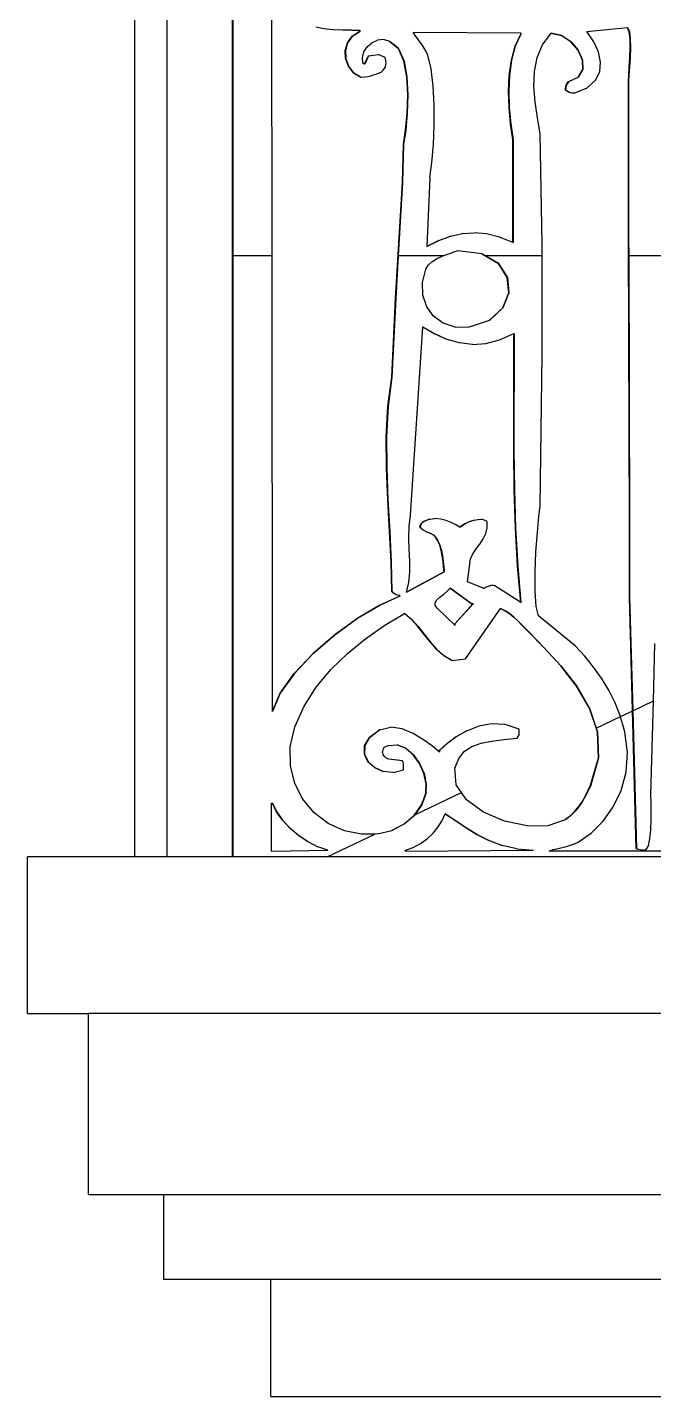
# Model space of a CAD drawing. Header units: inches. Extents: x -343 to 13887, y -13069 to -746.
# Drawn here: x 3355.02 to 3371.02, y -9244.96 to -9209.96 of the extents above; entities that cross this region are included whole.
import ezdxf

# ---------------------------------------------------------------- set-up
doc = ezdxf.new("R2010")
doc.units = ezdxf.units.IN
doc.header["$LTSCALE"] = 17
doc.header["$MEASUREMENT"] = 0
doc.layers.add('OUTLINE', color=1, linetype='Continuous', lineweight=25)

# ---------------------------------------------------------------- blocks, each defined once
blk = doc.blocks.new('fddd')
for p, q in [((-536.231, -3294.125), (-536.231, -3265.045)), ((-536.226, -3265.055), (-536.226, -3278.755)), ((-535.221, -3278.755), (-535.234, -3265.055)), ((-538.731, -3294.125), (-538.731, -3265.13)), ((-537.906, -3294.125), (-537.906, -3265.13)), ((-533.901, -3272.957), (-534.104, -3272.915)), ((-533.896, -3272.957), (-533.901, -3272.957)), ((-533.667, -3272.981), (-533.896, -3272.957)), ((-533.662, -3272.981), (-533.667, -3272.981)), ((-533.423, -3272.991), (-533.662, -3272.981)), ((-533.418, -3272.991), (-533.423, -3272.991)), ((-533.189, -3272.992), (-533.418, -3272.991)), ((-533.184, -3272.992), (-533.189, -3272.992)), ((-533.184, -3272.992), (-532.983, -3272.988)), ((-533.174, -3273.146), (-532.983, -3273.029)), ((-532.978, -3273.029), (-533.169, -3273.146)), ((-532.983, -3272.988), (-532.978, -3272.987)), ((-532.983, -3273.029), (-532.983, -3272.988)), ((-532.978, -3273.029), (-532.983, -3273.029)), ((-532.978, -3272.987), (-532.978, -3273.029)), ((-528.866, -3273.07), (-531.614, -3273.05)), ((-531.563, -3273.13), (-531.614, -3273.05)), ((-529.01, -3273.404), (-528.866, -3273.091)), ((-528.861, -3273.091), (-529.005, -3273.404)), ((-528.866, -3273.091), (-528.866, -3273.07)), ((-528.866, -3273.07), (-528.861, -3273.07)), ((-528.861, -3273.091), (-528.866, -3273.091)), ((-528.861, -3273.07), (-528.861, -3273.091)), ((-528.31, -3273.364), (-528.093, -3273.071)), ((-528.093, -3273.07), (-527.825, -3273.129)), ((-528.093, -3273.071), (-528.093, -3273.07)), ((-527.825, -3273.129), (-528.093, -3273.071)), ((-527.175, -3273.029), (-526.139, -3272.925)), ((-527.002, -3273.286), (-527.175, -3273.029)), ((-526.092, -3273.032), (-526.139, -3272.925)), ((-526.139, -3272.925), (-526.134, -3272.925)), ((-526.134, -3272.925), (-526.087, -3273.032)), ((-526.071, -3273.213), (-526.092, -3273.032)), ((-526.092, -3273.032), (-526.087, -3273.032)), ((-526.087, -3273.032), (-526.066, -3273.213)), ((-533.351, -3273.511), (-533.296, -3273.314)), ((-533.291, -3273.314), (-533.347, -3273.511)), ((-533.296, -3273.314), (-533.174, -3273.146)), ((-533.291, -3273.314), (-533.296, -3273.314)), ((-533.169, -3273.146), (-533.291, -3273.314)), ((-533.169, -3273.146), (-533.174, -3273.146)), ((-532.875, -3273.549), (-532.791, -3273.418)), ((-532.791, -3273.418), (-532.674, -3273.313)), ((-532.674, -3273.313), (-532.531, -3273.245)), ((-532.373, -3273.23), (-532.531, -3273.245)), ((-532.214, -3273.278), (-532.373, -3273.23)), ((-531.995, -3273.463), (-532.214, -3273.278)), ((-532.209, -3273.278), (-532.214, -3273.278)), ((-532.209, -3273.278), (-531.99, -3273.463)), ((-531.854, -3273.78), (-531.995, -3273.463)), ((-531.99, -3273.463), (-531.995, -3273.463)), ((-531.99, -3273.463), (-531.85, -3273.78)), ((-531.506, -3273.208), (-531.563, -3273.13)), ((-531.446, -3273.285), (-531.506, -3273.208)), ((-531.387, -3273.364), (-531.446, -3273.285)), ((-531.331, -3273.447), (-531.387, -3273.364)), ((-531.281, -3273.535), (-531.331, -3273.447)), ((-529.106, -3273.76), (-529.01, -3273.404)), ((-529.005, -3273.404), (-529.101, -3273.76)), ((-529.005, -3273.404), (-529.01, -3273.404)), ((-528.447, -3273.692), (-528.31, -3273.364)), ((-527.82, -3273.129), (-527.825, -3273.129)), ((-527.585, -3273.286), (-527.825, -3273.129)), ((-527.82, -3273.129), (-527.58, -3273.286)), ((-527.399, -3273.506), (-527.585, -3273.286)), ((-527.58, -3273.286), (-527.585, -3273.286)), ((-527.58, -3273.286), (-527.395, -3273.506)), ((-526.881, -3273.549), (-527.002, -3273.286)), ((-526.078, -3273.691), (-526.068, -3273.442)), ((-526.064, -3273.442), (-526.073, -3273.691)), ((-526.066, -3273.213), (-526.071, -3273.213)), ((-526.068, -3273.442), (-526.071, -3273.213)), ((-526.064, -3273.442), (-526.068, -3273.442)), ((-526.066, -3273.213), (-526.064, -3273.442)), ((-533.343, -3273.718), (-533.351, -3273.511)), ((-533.347, -3273.511), (-533.351, -3273.511)), ((-533.347, -3273.511), (-533.338, -3273.718)), ((-533.273, -3273.914), (-533.343, -3273.718)), ((-533.338, -3273.718), (-533.343, -3273.718)), ((-533.338, -3273.718), (-533.268, -3273.914)), ((-532.915, -3273.694), (-532.875, -3273.549)), ((-532.903, -3273.838), (-532.915, -3273.694)), ((-532.858, -3273.857), (-532.759, -3273.651)), ((-532.755, -3273.651), (-532.854, -3273.858)), ((-532.755, -3273.651), (-532.759, -3273.651)), ((-532.755, -3273.651), (-532.511, -3273.61)), ((-532.511, -3273.61), (-532.51, -3273.61)), ((-532.507, -3273.61), (-532.51, -3273.61)), ((-532.333, -3273.693), (-532.507, -3273.61)), ((-532.314, -3273.766), (-532.333, -3273.693)), ((-532.307, -3273.827), (-532.314, -3273.766)), ((-531.779, -3274.188), (-531.854, -3273.78)), ((-531.85, -3273.78), (-531.854, -3273.78)), ((-531.85, -3273.78), (-531.774, -3274.188)), ((-531.242, -3273.63), (-531.281, -3273.535)), ((-531.159, -3273.983), (-531.242, -3273.63)), ((-529.161, -3274.147), (-529.106, -3273.76)), ((-529.101, -3273.76), (-529.156, -3274.147)), ((-529.101, -3273.76), (-529.106, -3273.76)), ((-528.516, -3274.048), (-528.447, -3273.692)), ((-527.395, -3273.506), (-527.399, -3273.506)), ((-527.291, -3273.754), (-527.399, -3273.506)), ((-527.395, -3273.506), (-527.287, -3273.754)), ((-527.287, -3273.754), (-527.291, -3273.754)), ((-527.283, -3273.994), (-527.291, -3273.754)), ((-527.287, -3273.754), (-527.278, -3273.994)), ((-526.825, -3273.807), (-526.881, -3273.549)), ((-526.847, -3274.052), (-526.825, -3273.807)), ((-526.093, -3273.935), (-526.078, -3273.691)), ((-526.073, -3273.691), (-526.089, -3273.935)), ((-526.073, -3273.691), (-526.078, -3273.691)), ((-533.143, -3274.079), (-533.273, -3273.914)), ((-533.268, -3273.914), (-533.273, -3273.914)), ((-533.268, -3273.914), (-533.139, -3274.079)), ((-532.958, -3274.19), (-533.143, -3274.079)), ((-533.139, -3274.079), (-533.143, -3274.079)), ((-533.139, -3274.079), (-532.953, -3274.19)), ((-532.858, -3273.857), (-532.903, -3273.838)), ((-532.854, -3273.858), (-532.858, -3273.857)), ((-532.766, -3274.173), (-532.696, -3274.156)), ((-532.696, -3274.156), (-532.633, -3274.135)), ((-532.633, -3274.135), (-532.571, -3274.113)), ((-532.571, -3274.113), (-532.506, -3274.089)), ((-532.506, -3274.089), (-532.432, -3274.066)), ((-532.432, -3274.066), (-532.387, -3274.015)), ((-532.387, -3274.015), (-532.351, -3273.969)), ((-532.351, -3273.969), (-532.326, -3273.925)), ((-532.326, -3273.925), (-532.311, -3273.879)), ((-532.311, -3273.879), (-532.307, -3273.827)), ((-531.105, -3274.419), (-531.159, -3273.983)), ((-529.178, -3274.554), (-529.161, -3274.147)), ((-529.156, -3274.147), (-529.174, -3274.554)), ((-529.156, -3274.147), (-529.161, -3274.147)), ((-528.53, -3274.427), (-528.516, -3274.048)), ((-527.395, -3274.193), (-527.283, -3273.994)), ((-527.278, -3273.994), (-527.39, -3274.193)), ((-527.278, -3273.994), (-527.283, -3273.994)), ((-526.958, -3274.273), (-526.847, -3274.052)), ((-526.114, -3274.294), (-526.108, -3274.145)), ((-526.103, -3274.145), (-526.109, -3274.294)), ((-526.108, -3274.145), (-526.093, -3273.935)), ((-526.103, -3274.145), (-526.108, -3274.145)), ((-526.089, -3273.935), (-526.103, -3274.145)), ((-526.089, -3273.935), (-526.093, -3273.935)), ((-532.953, -3274.19), (-532.958, -3274.19)), ((-532.953, -3274.19), (-532.85, -3274.185)), ((-532.85, -3274.185), (-532.766, -3274.173)), ((-531.755, -3274.647), (-531.779, -3274.188)), ((-531.774, -3274.188), (-531.779, -3274.188)), ((-531.774, -3274.188), (-531.75, -3274.647)), ((-531.08, -3274.909), (-531.105, -3274.419)), ((-528.501, -3274.823), (-528.53, -3274.427)), ((-527.726, -3274.522), (-527.723, -3274.475)), ((-527.723, -3274.475), (-527.718, -3274.439)), ((-527.718, -3274.475), (-527.723, -3274.475)), ((-527.718, -3274.475), (-527.721, -3274.522)), ((-527.718, -3274.439), (-527.711, -3274.41)), ((-527.714, -3274.439), (-527.718, -3274.439)), ((-527.714, -3274.439), (-527.718, -3274.475)), ((-527.706, -3274.41), (-527.714, -3274.439)), ((-527.711, -3274.41), (-527.701, -3274.386)), ((-527.706, -3274.41), (-527.711, -3274.41)), ((-527.696, -3274.386), (-527.706, -3274.41)), ((-527.701, -3274.386), (-527.688, -3274.364)), ((-527.696, -3274.386), (-527.701, -3274.386)), ((-527.683, -3274.364), (-527.696, -3274.386)), ((-527.688, -3274.364), (-527.671, -3274.341)), ((-527.683, -3274.364), (-527.688, -3274.364)), ((-527.666, -3274.341), (-527.683, -3274.364)), ((-527.671, -3274.341), (-527.651, -3274.315)), ((-527.666, -3274.341), (-527.671, -3274.341)), ((-527.646, -3274.315), (-527.666, -3274.341)), ((-527.651, -3274.315), (-527.395, -3274.193)), ((-527.646, -3274.315), (-527.651, -3274.315)), ((-527.39, -3274.193), (-527.646, -3274.315)), ((-527.498, -3274.605), (-527.171, -3274.461)), ((-527.39, -3274.193), (-527.395, -3274.193)), ((-527.171, -3274.461), (-526.958, -3274.273)), ((-526.109, -3274.294), (-526.114, -3274.294)), ((-526.114, -3278.338), (-526.114, -3274.294)), ((-526.109, -3274.294), (-526.109, -3278.338)), ((-531.77, -3275.114), (-531.755, -3274.647)), ((-531.75, -3274.647), (-531.766, -3275.114)), ((-531.75, -3274.647), (-531.755, -3274.647)), ((-529.165, -3274.971), (-529.178, -3274.554)), ((-529.174, -3274.554), (-529.178, -3274.554)), ((-529.174, -3274.554), (-529.16, -3274.971)), ((-528.442, -3275.23), (-528.501, -3274.823)), ((-527.697, -3274.541), (-527.726, -3274.522)), ((-527.721, -3274.522), (-527.726, -3274.522)), ((-527.721, -3274.522), (-527.692, -3274.541)), ((-527.692, -3274.541), (-527.697, -3274.541)), ((-527.671, -3274.558), (-527.697, -3274.541)), ((-527.692, -3274.541), (-527.667, -3274.558)), ((-527.667, -3274.558), (-527.671, -3274.558)), ((-527.647, -3274.571), (-527.671, -3274.558)), ((-527.667, -3274.558), (-527.642, -3274.571)), ((-527.621, -3274.582), (-527.647, -3274.571)), ((-527.642, -3274.571), (-527.647, -3274.571)), ((-527.642, -3274.571), (-527.616, -3274.582)), ((-527.616, -3274.582), (-527.621, -3274.582)), ((-527.59, -3274.591), (-527.616, -3274.582)), ((-527.585, -3274.591), (-527.59, -3274.591)), ((-527.552, -3274.599), (-527.585, -3274.591)), ((-527.547, -3274.599), (-527.552, -3274.599)), ((-527.502, -3274.605), (-527.547, -3274.599)), ((-527.501, -3274.605), (-527.502, -3274.605)), ((-527.498, -3274.605), (-527.501, -3274.605)), ((-531.812, -3275.55), (-531.77, -3275.114)), ((-531.766, -3275.114), (-531.807, -3275.55)), ((-531.766, -3275.114), (-531.77, -3275.114)), ((-531.078, -3275.42), (-531.08, -3274.909)), ((-529.125, -3275.385), (-529.165, -3274.971)), ((-529.16, -3274.971), (-529.165, -3274.971)), ((-529.16, -3274.971), (-529.12, -3275.385)), ((-531.867, -3275.912), (-531.812, -3275.55)), ((-531.807, -3275.55), (-531.862, -3275.912)), ((-531.807, -3275.55), (-531.812, -3275.55)), ((-531.099, -3275.921), (-531.078, -3275.42)), ((-529.065, -3275.787), (-529.125, -3275.385)), ((-529.12, -3275.385), (-529.125, -3275.385)), ((-529.12, -3275.385), (-529.06, -3275.787)), ((-528.366, -3275.642), (-528.442, -3275.23)), ((-531.892, -3276.886), (-531.867, -3275.912)), ((-531.862, -3275.912), (-531.887, -3276.886)), ((-531.862, -3275.912), (-531.867, -3275.912)), ((-529.065, -3278.419), (-529.065, -3275.787)), ((-529.06, -3275.787), (-529.065, -3275.787)), ((-529.06, -3275.787), (-529.06, -3278.421)), ((-528.316, -3278.462), (-528.366, -3275.642)), ((-531.138, -3276.378), (-531.099, -3275.921)), ((-531.192, -3276.762), (-531.138, -3276.378)), ((-532.065, -3279.852), (-531.892, -3276.886)), ((-531.887, -3276.886), (-531.996, -3278.755)), ((-531.887, -3276.886), (-531.892, -3276.886)), ((-531.192, -3276.762), (-531.267, -3278.522)), ((-537.906, -3277.562), (-537.906, -3277.552)), ((-530.958, -3278.37), (-530.661, -3278.258)), ((-530.656, -3278.258), (-530.661, -3278.258)), ((-530.656, -3278.258), (-530.361, -3278.19)), ((-530.356, -3278.19), (-530.361, -3278.19)), ((-530.356, -3278.19), (-530.057, -3278.17)), ((-530.057, -3278.17), (-530.055, -3278.171)), ((-530.053, -3278.17), (-530.055, -3278.171)), ((-529.739, -3278.201), (-530.053, -3278.17)), ((-529.41, -3278.283), (-529.739, -3278.201)), ((-529.065, -3278.419), (-529.41, -3278.283)), ((-526.089, -3285.638), (-526.114, -3278.338)), ((-526.109, -3278.338), (-526.114, -3278.338)), ((-526.109, -3278.338), (-526.108, -3278.755)), ((-531.267, -3278.522), (-530.963, -3278.37)), ((-530.958, -3278.37), (-531.267, -3278.525)), ((-531.267, -3278.525), (-531.267, -3278.522)), ((-530.958, -3278.37), (-530.963, -3278.37)), ((-530.754, -3278.726), (-530.611, -3278.677)), ((-530.473, -3278.628), (-530.611, -3278.677)), ((-529.859, -3278.711), (-530.473, -3278.628)), ((-529.859, -3278.711), (-529.855, -3278.711)), ((-529.438, -3278.959), (-529.859, -3278.711)), ((-529.855, -3278.711), (-529.781, -3278.755)), ((-529.06, -3278.421), (-529.065, -3278.419)), ((-528.316, -3278.755), (-528.316, -3278.462)), ((-536.226, -3278.755), (-536.226, -3294.125)), ((-536.226, -3278.755), (-535.221, -3278.755)), ((-535.21, -3290.396), (-535.221, -3278.755)), ((-531.996, -3278.755), (-532.06, -3279.852)), ((-531.996, -3278.755), (-530.83, -3278.755)), ((-531.292, -3279.105), (-531.229, -3278.999)), ((-531.229, -3278.999), (-531.138, -3278.911)), ((-531.138, -3278.911), (-531.023, -3278.839)), ((-531.023, -3278.839), (-530.893, -3278.778)), ((-530.893, -3278.778), (-530.83, -3278.755)), ((-530.83, -3278.755), (-530.754, -3278.726)), ((-529.781, -3278.755), (-529.433, -3278.959)), ((-529.781, -3278.755), (-528.316, -3278.755)), ((-529.211, -3279.312), (-529.438, -3278.959)), ((-529.433, -3278.959), (-529.438, -3278.959)), ((-529.433, -3278.959), (-529.206, -3279.312)), ((-528.316, -3281.283), (-528.316, -3278.755)), ((-526.108, -3278.755), (-525.283, -3278.755)), ((-526.108, -3278.755), (-526.084, -3285.638)), ((-531.375, -3279.444), (-531.292, -3279.105)), ((-529.175, -3279.71), (-529.211, -3279.312)), ((-529.206, -3279.312), (-529.211, -3279.312)), ((-529.206, -3279.312), (-529.17, -3279.71)), ((-531.365, -3279.768), (-531.375, -3279.444)), ((-529.327, -3280.093), (-529.175, -3279.71)), ((-529.17, -3279.71), (-529.322, -3280.093)), ((-529.17, -3279.71), (-529.175, -3279.71)), ((-532.164, -3281.864), (-532.065, -3279.852)), ((-532.06, -3279.852), (-532.159, -3281.864)), ((-532.06, -3279.852), (-532.065, -3279.852)), ((-531.271, -3280.061), (-531.365, -3279.768)), ((-531.098, -3280.305), (-531.271, -3280.061)), ((-529.663, -3280.402), (-529.327, -3280.093)), ((-529.322, -3280.093), (-529.658, -3280.402)), ((-529.322, -3280.093), (-529.327, -3280.093)), ((-530.853, -3280.484), (-531.098, -3280.305)), ((-530.176, -3280.578), (-529.663, -3280.402)), ((-529.658, -3280.402), (-529.663, -3280.402)), ((-531.688, -3285.389), (-531.367, -3280.58)), ((-531.367, -3280.58), (-531.366, -3280.578)), ((-531.065, -3280.756), (-531.367, -3280.58)), ((-531.366, -3280.578), (-531.061, -3280.756)), ((-531.065, -3280.756), (-531.061, -3280.756)), ((-530.754, -3280.895), (-531.065, -3280.756)), ((-531.061, -3280.756), (-530.749, -3280.895)), ((-530.544, -3280.58), (-530.853, -3280.484)), ((-530.544, -3280.58), (-530.18, -3280.578)), ((-530.176, -3280.578), (-530.18, -3280.578)), ((-529.406, -3280.91), (-529.04, -3280.746)), ((-529.041, -3281.73), (-529.04, -3280.746)), ((-529.04, -3280.746), (-529.035, -3280.744)), ((-529.035, -3280.744), (-529.037, -3281.73)), ((-530.749, -3280.895), (-530.754, -3280.895)), ((-530.435, -3280.987), (-530.749, -3280.895)), ((-530.431, -3280.987), (-530.435, -3280.987)), ((-530.107, -3281.024), (-530.431, -3280.987)), ((-530.104, -3281.024), (-530.107, -3281.024)), ((-530.102, -3281.024), (-530.104, -3281.024)), ((-530.102, -3281.024), (-529.761, -3281.001)), ((-529.761, -3281.001), (-529.406, -3280.91)), ((-528.366, -3285.161), (-528.316, -3281.283)), ((-532.264, -3282.606), (-532.164, -3281.864)), ((-532.159, -3281.864), (-532.259, -3282.606)), ((-532.159, -3281.864), (-532.164, -3281.864)), ((-529.045, -3282.73), (-529.041, -3281.73)), ((-529.037, -3281.73), (-529.041, -3281.73)), ((-529.037, -3281.73), (-529.04, -3282.73)), ((-532.303, -3283.385), (-532.264, -3282.606)), ((-532.259, -3282.606), (-532.298, -3283.385)), ((-532.259, -3282.606), (-532.264, -3282.606)), ((-529.043, -3283.735), (-529.045, -3282.73)), ((-529.04, -3282.73), (-529.045, -3282.73)), ((-529.04, -3282.73), (-529.039, -3283.735)), ((-532.298, -3284.187), (-532.303, -3283.385)), ((-532.298, -3283.385), (-532.303, -3283.385)), ((-532.298, -3283.385), (-532.293, -3284.187)), ((-529.039, -3283.735), (-529.043, -3283.735)), ((-529.031, -3284.736), (-529.043, -3283.735)), ((-529.039, -3283.735), (-529.027, -3284.736)), ((-532.265, -3284.998), (-532.298, -3284.187)), ((-532.293, -3284.187), (-532.298, -3284.187)), ((-532.293, -3284.187), (-532.26, -3284.998)), ((-532.221, -3285.803), (-532.265, -3284.998)), ((-532.26, -3284.998), (-532.265, -3284.998)), ((-532.26, -3284.998), (-532.216, -3285.803)), ((-529.002, -3285.724), (-529.031, -3284.736)), ((-529.027, -3284.736), (-529.031, -3284.736)), ((-529.027, -3284.736), (-528.997, -3285.724)), ((-528.402, -3285.426), (-528.366, -3285.161)), ((-531.725, -3285.97), (-531.721, -3285.676)), ((-531.721, -3285.676), (-531.688, -3285.389)), ((-531.445, -3285.7), (-531.437, -3285.666)), ((-531.44, -3285.7), (-531.445, -3285.7)), ((-531.397, -3285.748), (-531.445, -3285.7)), ((-531.432, -3285.666), (-531.44, -3285.7)), ((-531.44, -3285.7), (-531.392, -3285.748)), ((-531.437, -3285.666), (-531.429, -3285.64)), ((-531.432, -3285.666), (-531.437, -3285.666)), ((-531.424, -3285.64), (-531.432, -3285.666)), ((-531.429, -3285.64), (-531.42, -3285.619)), ((-531.424, -3285.64), (-531.429, -3285.64)), ((-531.415, -3285.619), (-531.424, -3285.64)), ((-531.42, -3285.619), (-531.409, -3285.602)), ((-531.415, -3285.619), (-531.42, -3285.619)), ((-531.404, -3285.602), (-531.415, -3285.619)), ((-531.409, -3285.602), (-531.394, -3285.587)), ((-531.404, -3285.602), (-531.409, -3285.602)), ((-531.389, -3285.587), (-531.404, -3285.602)), ((-531.394, -3285.587), (-531.373, -3285.572)), ((-531.389, -3285.587), (-531.394, -3285.587)), ((-531.368, -3285.572), (-531.389, -3285.587)), ((-531.373, -3285.572), (-531.346, -3285.555)), ((-531.368, -3285.572), (-531.373, -3285.572)), ((-531.341, -3285.555), (-531.368, -3285.572)), ((-531.346, -3285.555), (-531.205, -3285.496)), ((-531.341, -3285.555), (-531.346, -3285.555)), ((-531.2, -3285.496), (-531.341, -3285.555)), ((-531.2, -3285.496), (-531.205, -3285.496)), ((-531.2, -3285.496), (-531.061, -3285.477)), ((-531.061, -3285.477), (-531.058, -3285.477)), ((-531.056, -3285.477), (-531.058, -3285.477)), ((-530.912, -3285.489), (-531.056, -3285.477)), ((-530.774, -3285.525), (-530.912, -3285.489)), ((-530.643, -3285.578), (-530.774, -3285.525)), ((-530.525, -3285.638), (-530.643, -3285.578)), ((-530.426, -3285.699), (-530.525, -3285.638)), ((-530.426, -3285.699), (-530.366, -3285.654)), ((-530.424, -3285.7), (-530.426, -3285.699)), ((-530.361, -3285.654), (-530.424, -3285.7)), ((-530.366, -3285.654), (-530.299, -3285.612)), ((-530.361, -3285.654), (-530.366, -3285.654)), ((-530.294, -3285.612), (-530.361, -3285.654)), ((-530.299, -3285.612), (-530.227, -3285.575)), ((-530.294, -3285.612), (-530.299, -3285.612)), ((-530.222, -3285.575), (-530.294, -3285.612)), ((-530.227, -3285.575), (-530.149, -3285.544)), ((-530.222, -3285.575), (-530.227, -3285.575)), ((-530.144, -3285.544), (-530.222, -3285.575)), ((-530.144, -3285.544), (-530.149, -3285.544)), ((-530.144, -3285.544), (-530.062, -3285.52)), ((-530.057, -3285.52), (-530.062, -3285.52)), ((-530.057, -3285.52), (-529.966, -3285.503)), ((-529.961, -3285.503), (-529.966, -3285.503)), ((-529.961, -3285.503), (-529.858, -3285.493)), ((-529.853, -3285.493), (-529.858, -3285.493)), ((-529.729, -3285.555), (-529.853, -3285.493)), ((-529.758, -3285.862), (-529.721, -3285.715)), ((-529.721, -3285.715), (-529.729, -3285.555)), ((-528.442, -3285.834), (-528.402, -3285.426)), ((-526.089, -3287.484), (-526.089, -3285.638)), ((-526.084, -3285.638), (-526.089, -3285.638)), ((-526.084, -3285.638), (-526.084, -3287.484)), ((-532.182, -3286.588), (-532.221, -3285.803)), ((-532.216, -3285.803), (-532.221, -3285.803)), ((-532.216, -3285.803), (-532.177, -3286.588)), ((-531.715, -3286.266), (-531.725, -3285.97)), ((-531.392, -3285.748), (-531.397, -3285.748)), ((-531.34, -3285.784), (-531.397, -3285.748)), ((-531.392, -3285.748), (-531.335, -3285.784)), ((-531.278, -3285.814), (-531.34, -3285.784)), ((-531.335, -3285.784), (-531.34, -3285.784)), ((-531.335, -3285.784), (-531.274, -3285.814)), ((-531.215, -3285.841), (-531.278, -3285.814)), ((-531.274, -3285.814), (-531.278, -3285.814)), ((-531.274, -3285.814), (-531.21, -3285.841)), ((-531.153, -3285.87), (-531.215, -3285.841)), ((-531.21, -3285.841), (-531.215, -3285.841)), ((-531.21, -3285.841), (-531.148, -3285.87)), ((-531.148, -3285.87), (-531.153, -3285.87)), ((-531.096, -3285.905), (-531.153, -3285.87)), ((-531.148, -3285.87), (-531.091, -3285.905)), ((-531.091, -3285.905), (-531.096, -3285.905)), ((-531.048, -3285.949), (-531.096, -3285.905)), ((-531.091, -3285.905), (-531.044, -3285.949)), ((-530.986, -3286.044), (-531.048, -3285.949)), ((-531.044, -3285.949), (-531.048, -3285.949)), ((-531.044, -3285.949), (-530.982, -3286.044)), ((-530.938, -3286.16), (-530.986, -3286.044)), ((-530.982, -3286.044), (-530.986, -3286.044)), ((-530.982, -3286.044), (-530.933, -3286.16)), ((-529.915, -3286.127), (-529.827, -3285.998)), ((-529.827, -3285.998), (-529.758, -3285.862)), ((-528.997, -3285.724), (-529.002, -3285.724)), ((-528.949, -3286.692), (-529.002, -3285.724)), ((-528.997, -3285.724), (-528.944, -3286.692)), ((-528.477, -3286.327), (-528.442, -3285.834)), ((-531.703, -3286.558), (-531.715, -3286.266)), ((-530.901, -3286.291), (-530.938, -3286.16)), ((-530.933, -3286.16), (-530.938, -3286.16)), ((-530.933, -3286.16), (-530.896, -3286.291)), ((-530.896, -3286.291), (-530.901, -3286.291)), ((-530.873, -3286.431), (-530.901, -3286.291)), ((-530.896, -3286.291), (-530.868, -3286.431)), ((-530.151, -3286.509), (-530.09, -3286.379)), ((-530.09, -3286.379), (-530.007, -3286.253)), ((-530.007, -3286.253), (-529.915, -3286.127)), ((-528.499, -3286.845), (-528.477, -3286.327)), ((-532.164, -3287.338), (-532.182, -3286.588)), ((-532.177, -3286.588), (-532.182, -3286.588)), ((-532.177, -3286.588), (-532.159, -3287.338)), ((-531.703, -3286.841), (-531.703, -3286.558)), ((-530.853, -3286.573), (-530.873, -3286.431)), ((-530.868, -3286.431), (-530.873, -3286.431)), ((-530.868, -3286.431), (-530.848, -3286.573)), ((-530.848, -3286.573), (-530.853, -3286.573)), ((-530.837, -3286.711), (-530.853, -3286.573)), ((-530.848, -3286.573), (-530.833, -3286.711)), ((-530.825, -3286.841), (-530.837, -3286.711)), ((-530.833, -3286.711), (-530.837, -3286.711)), ((-530.833, -3286.711), (-530.82, -3286.841)), ((-530.225, -3287.09), (-530.151, -3286.509)), ((-528.944, -3286.692), (-528.949, -3286.692)), ((-528.867, -3287.626), (-528.949, -3286.692)), ((-528.944, -3286.692), (-528.861, -3287.629)), ((-530.82, -3286.841), (-531.788, -3287.359)), ((-531.787, -3287.356), (-530.825, -3286.841)), ((-531.787, -3287.356), (-531.726, -3287.11)), ((-531.726, -3287.11), (-531.703, -3286.841)), ((-530.82, -3286.841), (-530.825, -3286.841)), ((-529.829, -3287.255), (-530.225, -3287.09)), ((-528.502, -3287.33), (-528.499, -3286.845)), ((-532.47, -3287.686), (-531.966, -3287.463)), ((-531.961, -3287.463), (-532.465, -3287.686)), ((-532.137, -3287.361), (-532.164, -3287.338)), ((-532.159, -3287.338), (-532.164, -3287.338)), ((-532.159, -3287.338), (-532.133, -3287.361)), ((-532.116, -3287.381), (-532.137, -3287.361)), ((-532.133, -3287.361), (-532.137, -3287.361)), ((-532.133, -3287.361), (-532.111, -3287.381)), ((-532.096, -3287.396), (-532.116, -3287.381)), ((-532.111, -3287.381), (-532.116, -3287.381)), ((-532.111, -3287.381), (-532.091, -3287.396)), ((-532.074, -3287.41), (-532.096, -3287.396)), ((-532.091, -3287.396), (-532.096, -3287.396)), ((-532.091, -3287.396), (-532.069, -3287.41)), ((-532.047, -3287.422), (-532.074, -3287.41)), ((-532.069, -3287.41), (-532.074, -3287.41)), ((-532.069, -3287.41), (-532.042, -3287.422)), ((-532.042, -3287.422), (-532.047, -3287.422)), ((-532.012, -3287.432), (-532.042, -3287.422)), ((-532.007, -3287.432), (-532.012, -3287.432)), ((-531.966, -3287.442), (-532.007, -3287.432)), ((-531.966, -3287.463), (-531.966, -3287.442)), ((-531.961, -3287.442), (-531.966, -3287.442)), ((-531.961, -3287.463), (-531.966, -3287.463)), ((-531.961, -3287.442), (-531.961, -3287.463)), ((-531.788, -3287.359), (-531.787, -3287.356)), ((-530.929, -3287.481), (-530.835, -3287.406)), ((-530.835, -3287.406), (-530.744, -3287.33)), ((-530.744, -3287.33), (-530.674, -3287.258)), ((-530.674, -3287.258), (-530.672, -3287.256)), ((-530.131, -3287.65), (-530.674, -3287.258)), ((-530.672, -3287.256), (-530.126, -3287.65)), ((-529.829, -3287.255), (-529.799, -3287.253)), ((-529.799, -3287.253), (-529.766, -3287.24)), ((-529.794, -3287.253), (-529.799, -3287.253)), ((-529.761, -3287.24), (-529.794, -3287.253)), ((-529.766, -3287.24), (-529.73, -3287.221)), ((-529.761, -3287.24), (-529.766, -3287.24)), ((-529.726, -3287.221), (-529.761, -3287.24)), ((-529.73, -3287.221), (-529.692, -3287.202)), ((-529.726, -3287.221), (-529.73, -3287.221)), ((-529.687, -3287.202), (-529.726, -3287.221)), ((-529.687, -3287.202), (-529.692, -3287.202)), ((-529.687, -3287.202), (-529.648, -3287.187)), ((-529.643, -3287.187), (-529.648, -3287.187)), ((-529.643, -3287.187), (-529.597, -3287.183)), ((-529.597, -3287.183), (-529.595, -3287.183)), ((-529.592, -3287.183), (-529.595, -3287.183)), ((-529.531, -3287.193), (-529.592, -3287.183)), ((-528.867, -3287.626), (-529.531, -3287.193)), ((-528.476, -3287.721), (-528.502, -3287.33)), ((-533.036, -3288.024), (-532.47, -3287.686)), ((-532.465, -3287.686), (-533.032, -3288.024)), ((-532.465, -3287.686), (-532.47, -3287.686)), ((-531.058, -3287.703), (-531.057, -3287.63)), ((-530.994, -3287.774), (-531.058, -3287.703)), ((-531.057, -3287.63), (-531.009, -3287.556)), ((-531.009, -3287.556), (-530.929, -3287.481)), ((-530.552, -3288.205), (-530.994, -3287.774)), ((-530.552, -3288.168), (-530.081, -3287.65)), ((-530.077, -3287.65), (-530.548, -3288.168)), ((-530.275, -3289.06), (-529.383, -3287.776)), ((-530.126, -3287.65), (-530.131, -3287.65)), ((-530.126, -3287.65), (-530.081, -3287.65)), ((-530.081, -3287.65), (-530.077, -3287.65)), ((-529.383, -3287.776), (-529.385, -3287.775)), ((-529.383, -3287.776), (-529.382, -3287.774)), ((-529.269, -3287.832), (-529.383, -3287.776)), ((-529.382, -3287.774), (-529.264, -3287.832)), ((-528.861, -3287.629), (-528.867, -3287.626)), ((-528.415, -3287.961), (-528.476, -3287.721)), ((-526.084, -3287.484), (-526.089, -3287.484)), ((-525.915, -3293.913), (-526.089, -3287.484)), ((-526.084, -3287.484), (-526.006, -3290.388)), ((-533.62, -3288.447), (-533.036, -3288.024)), ((-533.032, -3288.024), (-533.615, -3288.447)), ((-533.032, -3288.024), (-533.036, -3288.024)), ((-532.34, -3288.204), (-531.84, -3287.9)), ((-531.84, -3287.9), (-531.837, -3287.898)), ((-531.659, -3288.054), (-531.84, -3287.9)), ((-531.837, -3287.898), (-531.654, -3288.054)), ((-531.654, -3288.054), (-531.659, -3288.054)), ((-531.495, -3288.235), (-531.659, -3288.054)), ((-531.654, -3288.054), (-531.49, -3288.235)), ((-530.548, -3288.168), (-530.552, -3288.168)), ((-530.552, -3288.205), (-530.552, -3288.168)), ((-530.548, -3288.168), (-530.548, -3288.209)), ((-529.155, -3287.907), (-529.269, -3287.832)), ((-529.269, -3287.832), (-529.264, -3287.832)), ((-529.264, -3287.832), (-529.151, -3287.907)), ((-529.151, -3287.907), (-529.155, -3287.907)), ((-529.046, -3287.995), (-529.155, -3287.907)), ((-529.151, -3287.907), (-529.041, -3287.995)), ((-529.041, -3287.995), (-529.046, -3287.995)), ((-528.942, -3288.091), (-529.046, -3287.995)), ((-529.041, -3287.995), (-528.937, -3288.091)), ((-528.844, -3288.19), (-528.942, -3288.091)), ((-528.937, -3288.091), (-528.942, -3288.091)), ((-528.937, -3288.091), (-528.839, -3288.19)), ((-527.473, -3288.728), (-528.415, -3287.961)), ((-534.176, -3288.926), (-533.62, -3288.447)), ((-533.615, -3288.447), (-534.171, -3288.926)), ((-533.615, -3288.447), (-533.62, -3288.447)), ((-532.829, -3288.545), (-532.34, -3288.204)), ((-531.34, -3288.431), (-531.495, -3288.235)), ((-531.49, -3288.235), (-531.495, -3288.235)), ((-531.49, -3288.235), (-531.335, -3288.431)), ((-531.335, -3288.431), (-531.34, -3288.431)), ((-531.185, -3288.628), (-531.34, -3288.431)), ((-531.335, -3288.431), (-531.18, -3288.628)), ((-530.548, -3288.209), (-530.552, -3288.205)), ((-528.839, -3288.19), (-528.844, -3288.19)), ((-528.668, -3288.375), (-528.844, -3288.19)), ((-528.839, -3288.19), (-528.663, -3288.375)), ((-528.663, -3288.375), (-528.668, -3288.375)), ((-528.271, -3288.783), (-528.668, -3288.375)), ((-528.663, -3288.375), (-528.266, -3288.783)), ((-533.293, -3288.923), (-532.829, -3288.545)), ((-531.02, -3288.814), (-531.185, -3288.628)), ((-531.18, -3288.628), (-531.185, -3288.628)), ((-531.18, -3288.628), (-531.016, -3288.814)), ((-531.016, -3288.814), (-531.02, -3288.814)), ((-530.838, -3288.976), (-531.02, -3288.814)), ((-531.016, -3288.814), (-530.833, -3288.976)), ((-527.845, -3289.244), (-528.271, -3288.783)), ((-528.266, -3288.783), (-528.271, -3288.783)), ((-528.266, -3288.783), (-527.84, -3289.244)), ((-527.231, -3288.995), (-527.473, -3288.728)), ((-525.477, -3290.135), (-525.439, -3288.666)), ((-534.657, -3289.433), (-534.176, -3288.926)), ((-534.171, -3288.926), (-534.652, -3289.433)), ((-534.171, -3288.926), (-534.176, -3288.926)), ((-533.718, -3289.336), (-533.293, -3288.923)), ((-530.627, -3289.101), (-530.838, -3288.976)), ((-530.833, -3288.976), (-530.838, -3288.976)), ((-530.833, -3288.976), (-530.622, -3289.101)), ((-530.622, -3289.101), (-530.627, -3289.101)), ((-530.622, -3289.101), (-530.275, -3289.06)), ((-527.005, -3289.271), (-527.231, -3288.995)), ((-535.018, -3289.936), (-534.657, -3289.433)), ((-534.652, -3289.433), (-535.013, -3289.936)), ((-534.652, -3289.433), (-534.657, -3289.433)), ((-534.093, -3289.787), (-533.718, -3289.336)), ((-527.442, -3289.757), (-527.845, -3289.244)), ((-527.84, -3289.244), (-527.845, -3289.244)), ((-527.84, -3289.244), (-527.437, -3289.757)), ((-526.799, -3289.559), (-527.005, -3289.271)), ((-526.613, -3289.864), (-526.799, -3289.559)), ((-534.404, -3290.275), (-534.093, -3289.787)), ((-527.113, -3290.32), (-527.442, -3289.757)), ((-527.437, -3289.757), (-527.442, -3289.757)), ((-527.437, -3289.757), (-527.109, -3290.32)), ((-526.451, -3290.191), (-526.613, -3289.864)), ((-535.21, -3290.396), (-535.018, -3289.936)), ((-535.013, -3289.936), (-535.21, -3290.408)), ((-535.013, -3289.936), (-535.018, -3289.936)), ((-526.318, -3290.537), (-526.451, -3290.191)), ((-526.006, -3290.388), (-525.477, -3290.135)), ((-525.539, -3292.544), (-525.477, -3290.135)), ((-537.906, -3290.623), (-537.906, -3290.473)), ((-535.21, -3290.408), (-535.21, -3290.396)), ((-534.639, -3290.802), (-534.404, -3290.275)), ((-526.909, -3290.932), (-527.113, -3290.32)), ((-527.109, -3290.32), (-527.113, -3290.32)), ((-527.109, -3290.32), (-526.937, -3290.834)), ((-526.937, -3290.834), (-526.318, -3290.537)), ((-526.318, -3290.537), (-526.006, -3290.388)), ((-526.316, -3290.544), (-526.318, -3290.537)), ((-526.208, -3290.926), (-526.316, -3290.544)), ((-526.006, -3290.388), (-525.911, -3293.913)), ((-534.756, -3291.309), (-534.639, -3290.802)), ((-532.735, -3291.071), (-532.475, -3290.873)), ((-532.471, -3290.873), (-532.73, -3291.071)), ((-532.471, -3290.873), (-532.475, -3290.873)), ((-532.471, -3290.873), (-532.194, -3290.812)), ((-532.194, -3290.812), (-532.191, -3290.812)), ((-532.189, -3290.812), (-532.191, -3290.812)), ((-531.899, -3290.855), (-532.189, -3290.812)), ((-531.615, -3290.971), (-531.899, -3290.855)), ((-530.526, -3291.06), (-530.252, -3290.904)), ((-530.248, -3290.904), (-530.521, -3291.06)), ((-530.248, -3290.904), (-530.252, -3290.904)), ((-530.248, -3290.904), (-529.947, -3290.785)), ((-529.942, -3290.785), (-529.947, -3290.785)), ((-529.618, -3290.725), (-529.942, -3290.785)), ((-529.618, -3290.725), (-529.614, -3290.726)), ((-529.613, -3290.725), (-529.614, -3290.726)), ((-529.267, -3290.745), (-529.613, -3290.725)), ((-528.911, -3290.864), (-529.267, -3290.745)), ((-528.911, -3291.009), (-528.911, -3290.864)), ((-526.937, -3290.834), (-526.905, -3290.932)), ((-526.905, -3290.932), (-526.909, -3290.932)), ((-526.882, -3291.591), (-526.909, -3290.932)), ((-526.905, -3290.932), (-526.877, -3291.591)), ((-526.14, -3291.455), (-526.208, -3290.926)), ((-534.752, -3291.795), (-534.756, -3291.309)), ((-532.863, -3291.501), (-532.857, -3291.289)), ((-532.853, -3291.289), (-532.858, -3291.501)), ((-532.857, -3291.289), (-532.735, -3291.071)), ((-532.853, -3291.289), (-532.857, -3291.289)), ((-532.73, -3291.071), (-532.853, -3291.289)), ((-532.73, -3291.071), (-532.735, -3291.071)), ((-532.358, -3291.32), (-532.259, -3291.279)), ((-532.259, -3291.279), (-532.027, -3291.261)), ((-531.808, -3291.348), (-532.027, -3291.261)), ((-532.027, -3291.261), (-532.023, -3291.261)), ((-532.023, -3291.261), (-531.803, -3291.348)), ((-531.351, -3291.129), (-531.615, -3290.971)), ((-531.123, -3291.298), (-531.351, -3291.129)), ((-530.949, -3291.441), (-531.123, -3291.298)), ((-530.949, -3291.403), (-530.761, -3291.233)), ((-530.756, -3291.233), (-530.944, -3291.403)), ((-530.761, -3291.233), (-530.526, -3291.06)), ((-530.756, -3291.233), (-530.761, -3291.233)), ((-530.521, -3291.06), (-530.756, -3291.233)), ((-530.521, -3291.06), (-530.526, -3291.06)), ((-530.303, -3291.424), (-530.113, -3291.3)), ((-530.113, -3291.3), (-529.881, -3291.218)), ((-529.881, -3291.218), (-529.61, -3291.165)), ((-529.61, -3291.165), (-529.303, -3291.128)), ((-529.303, -3291.128), (-528.961, -3291.092)), ((-528.961, -3291.092), (-528.911, -3291.009)), ((-532.772, -3291.691), (-532.863, -3291.501)), ((-532.858, -3291.501), (-532.863, -3291.501)), ((-532.858, -3291.501), (-532.768, -3291.691)), ((-532.397, -3291.45), (-532.395, -3291.426)), ((-532.393, -3291.477), (-532.397, -3291.45)), ((-532.395, -3291.426), (-532.389, -3291.401)), ((-532.383, -3291.507), (-532.393, -3291.477)), ((-532.389, -3291.401), (-532.38, -3291.377)), ((-532.366, -3291.536), (-532.383, -3291.507)), ((-532.38, -3291.377), (-532.369, -3291.35)), ((-532.369, -3291.35), (-532.358, -3291.32)), ((-532.351, -3291.559), (-532.366, -3291.536)), ((-532.335, -3291.577), (-532.351, -3291.559)), ((-532.317, -3291.592), (-532.335, -3291.577)), ((-532.295, -3291.605), (-532.317, -3291.592)), ((-532.268, -3291.617), (-532.295, -3291.605)), ((-532.234, -3291.631), (-532.268, -3291.617)), ((-531.887, -3291.673), (-532.234, -3291.631)), ((-531.803, -3291.348), (-531.808, -3291.348)), ((-531.614, -3291.515), (-531.808, -3291.348)), ((-531.803, -3291.348), (-531.609, -3291.515)), ((-531.456, -3291.739), (-531.614, -3291.515)), ((-531.609, -3291.515), (-531.614, -3291.515)), ((-531.609, -3291.515), (-531.451, -3291.739)), ((-530.944, -3291.403), (-530.949, -3291.403)), ((-530.949, -3291.441), (-530.949, -3291.403)), ((-530.944, -3291.445), (-530.949, -3291.441)), ((-530.944, -3291.403), (-530.944, -3291.445)), ((-530.548, -3291.859), (-530.449, -3291.606)), ((-530.449, -3291.606), (-530.303, -3291.424)), ((-527.081, -3292.295), (-526.882, -3291.591)), ((-526.877, -3291.591), (-527.076, -3292.295)), ((-526.877, -3291.591), (-526.882, -3291.591)), ((-526.176, -3291.958), (-526.14, -3291.455)), ((-534.64, -3292.247), (-534.752, -3291.795)), ((-532.768, -3291.691), (-532.772, -3291.691)), ((-532.607, -3291.843), (-532.772, -3291.691)), ((-532.768, -3291.691), (-532.602, -3291.843)), ((-532.386, -3291.939), (-532.607, -3291.843)), ((-532.602, -3291.843), (-532.607, -3291.843)), ((-532.602, -3291.843), (-532.382, -3291.939)), ((-532.382, -3291.939), (-532.386, -3291.939)), ((-532.133, -3291.964), (-532.382, -3291.939)), ((-532.131, -3291.964), (-532.133, -3291.964)), ((-532.128, -3291.964), (-532.131, -3291.964)), ((-532.128, -3291.964), (-531.862, -3291.901)), ((-531.862, -3291.735), (-531.887, -3291.673)), ((-531.862, -3291.901), (-531.862, -3291.735)), ((-531.451, -3291.739), (-531.456, -3291.739)), ((-531.344, -3291.994), (-531.456, -3291.739)), ((-531.451, -3291.739), (-531.339, -3291.994)), ((-531.339, -3291.994), (-531.344, -3291.994)), ((-531.287, -3292.257), (-531.344, -3291.994)), ((-531.339, -3291.994), (-531.282, -3292.257)), ((-530.519, -3292.287), (-530.548, -3291.859)), ((-526.302, -3292.424), (-526.176, -3291.958)), ((-534.433, -3292.651), (-534.64, -3292.247)), ((-531.296, -3292.502), (-531.287, -3292.257)), ((-531.282, -3292.257), (-531.292, -3292.502)), ((-531.282, -3292.257), (-531.287, -3292.257)), ((-530.383, -3292.483), (-530.519, -3292.287)), ((-527.148, -3292.439), (-527.081, -3292.295)), ((-527.076, -3292.295), (-527.144, -3292.439)), ((-527.076, -3292.295), (-527.081, -3292.295)), ((-534.145, -3292.996), (-534.433, -3292.651)), ((-531.577, -3293.054), (-530.383, -3292.483)), ((-531.401, -3292.797), (-531.296, -3292.502)), ((-531.292, -3292.502), (-531.396, -3292.797)), ((-531.292, -3292.502), (-531.296, -3292.502)), ((-530.254, -3292.669), (-530.383, -3292.483)), ((-529.818, -3292.985), (-530.254, -3292.669)), ((-527.39, -3292.844), (-527.301, -3292.715)), ((-527.296, -3292.715), (-527.385, -3292.844)), ((-527.301, -3292.715), (-527.221, -3292.579)), ((-527.296, -3292.715), (-527.301, -3292.715)), ((-527.216, -3292.579), (-527.296, -3292.715)), ((-527.221, -3292.579), (-527.148, -3292.439)), ((-527.216, -3292.579), (-527.221, -3292.579)), ((-527.144, -3292.439), (-527.216, -3292.579)), ((-527.144, -3292.439), (-527.148, -3292.439)), ((-526.502, -3292.845), (-526.302, -3292.424)), ((-525.537, -3292.706), (-525.539, -3292.544)), ((-525.535, -3292.927), (-525.537, -3292.706)), ((-535.234, -3293.975), (-535.234, -3292.751)), ((-535.234, -3292.751), (-535.214, -3292.751)), ((-535.107, -3292.97), (-535.214, -3292.751)), ((-535.214, -3292.751), (-535.21, -3292.751)), ((-535.21, -3292.751), (-535.103, -3292.97)), ((-535.103, -3292.97), (-535.107, -3292.97)), ((-534.957, -3293.185), (-535.107, -3292.97)), ((-535.103, -3292.97), (-534.952, -3293.185)), ((-533.787, -3293.269), (-534.145, -3292.996)), ((-531.845, -3293.284), (-531.587, -3293.063)), ((-531.583, -3293.063), (-531.84, -3293.284)), ((-531.587, -3293.063), (-531.401, -3292.797)), ((-531.583, -3293.063), (-531.587, -3293.063)), ((-531.577, -3293.054), (-531.583, -3293.063)), ((-531.396, -3292.797), (-531.577, -3293.054)), ((-531.396, -3292.797), (-531.401, -3292.797)), ((-530.871, -3293.194), (-530.797, -3293.023)), ((-530.797, -3293.023), (-530.796, -3293.021)), ((-530.542, -3293.195), (-530.797, -3293.023)), ((-530.796, -3293.021), (-530.537, -3293.195)), ((-529.28, -3293.213), (-529.818, -3292.985)), ((-527.6, -3293.072), (-527.489, -3292.964)), ((-527.484, -3292.964), (-527.595, -3293.072)), ((-527.489, -3292.964), (-527.39, -3292.844)), ((-527.484, -3292.964), (-527.489, -3292.964)), ((-527.385, -3292.844), (-527.484, -3292.964)), ((-527.385, -3292.844), (-527.39, -3292.844)), ((-526.761, -3293.212), (-526.502, -3292.845)), ((-525.536, -3293.18), (-525.535, -3292.927)), ((-534.769, -3293.388), (-534.957, -3293.185)), ((-534.952, -3293.185), (-534.957, -3293.185)), ((-534.952, -3293.185), (-534.764, -3293.388)), ((-534.553, -3293.574), (-534.769, -3293.388)), ((-534.764, -3293.388), (-534.769, -3293.388)), ((-534.764, -3293.388), (-534.548, -3293.574)), ((-533.375, -3293.456), (-533.787, -3293.269)), ((-532.163, -3293.448), (-531.845, -3293.284)), ((-531.84, -3293.284), (-532.158, -3293.448)), ((-531.84, -3293.284), (-531.845, -3293.284)), ((-531.106, -3293.519), (-530.976, -3293.361)), ((-530.976, -3293.361), (-530.871, -3293.194)), ((-530.275, -3293.376), (-530.542, -3293.195)), ((-530.542, -3293.195), (-530.537, -3293.195)), ((-530.537, -3293.195), (-530.27, -3293.376)), ((-530.27, -3293.376), (-530.275, -3293.376)), ((-529.991, -3293.551), (-530.275, -3293.376)), ((-530.27, -3293.376), (-529.987, -3293.551)), ((-528.706, -3293.334), (-529.28, -3293.213)), ((-528.706, -3293.334), (-528.168, -3293.325)), ((-528.164, -3293.325), (-528.168, -3293.325)), ((-528.164, -3293.325), (-527.726, -3293.166)), ((-527.726, -3293.166), (-527.6, -3293.072)), ((-527.721, -3293.166), (-527.726, -3293.166)), ((-527.595, -3293.072), (-527.721, -3293.166)), ((-527.595, -3293.072), (-527.6, -3293.072)), ((-527.065, -3293.516), (-526.761, -3293.212)), ((-525.544, -3293.435), (-525.536, -3293.18)), ((-534.314, -3293.735), (-534.553, -3293.574)), ((-534.548, -3293.574), (-534.553, -3293.574)), ((-534.548, -3293.574), (-534.309, -3293.735)), ((-534.309, -3293.735), (-534.314, -3293.735)), ((-534.061, -3293.864), (-534.314, -3293.735)), ((-534.309, -3293.735), (-534.056, -3293.864)), ((-533.815, -3294.125), (-532.596, -3293.542)), ((-532.936, -3293.548), (-533.375, -3293.456)), ((-532.596, -3293.542), (-532.936, -3293.548)), ((-532.532, -3293.54), (-532.596, -3293.542)), ((-532.527, -3293.54), (-532.532, -3293.54)), ((-532.527, -3293.54), (-532.163, -3293.448)), ((-532.158, -3293.448), (-532.163, -3293.448)), ((-531.429, -3293.784), (-531.258, -3293.661)), ((-531.258, -3293.661), (-531.106, -3293.519)), ((-529.685, -3293.709), (-529.991, -3293.551)), ((-529.987, -3293.551), (-529.991, -3293.551)), ((-529.987, -3293.551), (-529.68, -3293.709)), ((-529.68, -3293.709), (-529.685, -3293.709)), ((-529.346, -3293.836), (-529.68, -3293.709)), ((-527.495, -3293.793), (-527.398, -3293.747)), ((-527.398, -3293.747), (-527.065, -3293.516)), ((-525.603, -3293.84), (-525.565, -3293.664)), ((-525.565, -3293.664), (-525.544, -3293.435)), ((-535.234, -3293.975), (-533.801, -3293.954)), ((-534.056, -3293.864), (-534.061, -3293.864)), ((-533.801, -3293.954), (-534.056, -3293.864)), ((-533.796, -3293.954), (-533.801, -3293.954)), ((-531.812, -3293.954), (-531.615, -3293.884)), ((-531.812, -3293.975), (-531.812, -3293.954)), ((-531.812, -3293.975), (-528.544, -3293.954)), ((-531.615, -3293.884), (-531.429, -3293.784)), ((-529.341, -3293.836), (-529.346, -3293.836)), ((-528.968, -3293.922), (-529.341, -3293.836)), ((-528.964, -3293.922), (-528.968, -3293.922)), ((-528.964, -3293.922), (-528.544, -3293.954)), ((-528.539, -3293.954), (-528.544, -3293.954)), ((-528.142, -3293.975), (-528.027, -3293.939)), ((-525.106, -3293.975), (-528.142, -3293.975)), ((-528.027, -3293.939), (-527.914, -3293.91)), ((-527.914, -3293.91), (-527.804, -3293.884)), ((-527.804, -3293.884), (-527.698, -3293.858)), ((-527.698, -3293.858), (-527.595, -3293.829)), ((-527.595, -3293.829), (-527.495, -3293.793)), ((-525.911, -3293.913), (-525.915, -3293.913)), ((-525.884, -3293.925), (-525.915, -3293.913)), ((-525.911, -3293.913), (-525.879, -3293.925)), ((-525.879, -3293.925), (-525.884, -3293.925)), ((-525.851, -3293.936), (-525.879, -3293.925)), ((-525.846, -3293.936), (-525.851, -3293.936)), ((-525.817, -3293.945), (-525.846, -3293.936)), ((-525.813, -3293.945), (-525.817, -3293.945)), ((-525.782, -3293.95), (-525.813, -3293.945)), ((-525.778, -3293.95), (-525.782, -3293.95)), ((-525.746, -3293.95), (-525.778, -3293.95)), ((-525.741, -3293.95), (-525.746, -3293.95)), ((-525.741, -3293.95), (-525.703, -3293.945)), ((-525.703, -3293.945), (-525.663, -3293.933)), ((-525.663, -3293.933), (-525.603, -3293.84)), ((-541.476, -3298.125), (-541.476, -3294.125)), ((-540.651, -3294.125), (-541.476, -3294.125)), ((-536.231, -3294.125), (-540.651, -3294.125)), ((-538.972, -3294.125), (-538.976, -3294.125)), ((-533.815, -3294.125), (-536.226, -3294.125)), ((-501.996, -3294.125), (-533.815, -3294.125)), ((-541.476, -3298.125), (-539.917, -3298.125)), ((-539.917, -3299.125), (-539.917, -3298.125)), ((-399.033, -3298.125), (-539.917, -3298.125)), ((-539.917, -3302.76), (-539.917, -3299.125)), ((-539.917, -3302.76), (-537.997, -3302.76)), ((-538.089, -3302.76), (-443.96, -3302.76)), ((-537.997, -3302.76), (-537.997, -3304.923)), ((-537.997, -3304.923), (-443.96, -3304.923)), ((-535.252, -3304.923), (-531.75, -3304.923)), ((-535.252, -3307.923), (-535.252, -3304.923)), ((-535.252, -3307.923), (-405.5, -3307.923))]:
    blk.add_line(p, q)

msp = doc.modelspace()

# ---------------------------------------------------------------- block references
at = {"layer": 'OUTLINE'}
msp.add_blockref('fddd', (3896.495, -5937.038), dxfattribs=at)

doc.saveas('drawing.dxf')
